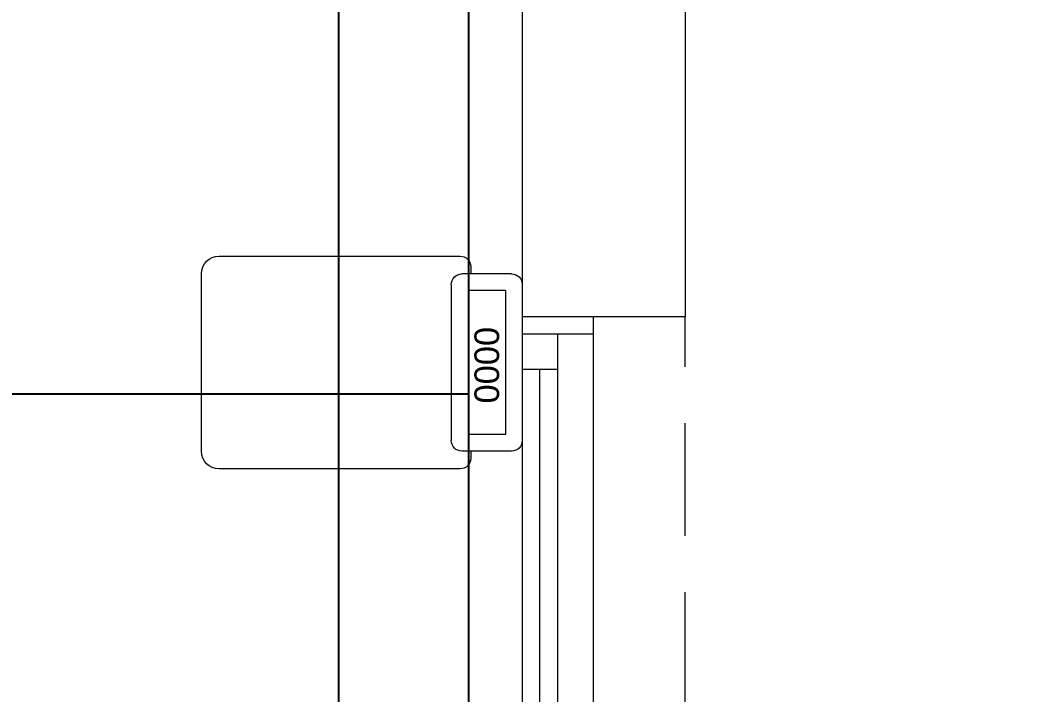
# Model space of a CAD drawing. Header units: inches. Extents: x -12418 to 183584, y -29325 to 19878.
# Drawn here: x 48109 to 49517, y -4623 to -3673 of the extents above; entities that cross this region are included whole.
import ezdxf
from ezdxf import colors
from ezdxf.entities.mleader import LeaderData, LeaderLine
from ezdxf.math import Vec2, Vec3

# ---------------------------------------------------------------- set-up
doc = ezdxf.new("R2010")
doc.units = ezdxf.units.IN
doc.header["$LTSCALE"] = 25
doc.header["$MEASUREMENT"] = 0
doc.linetypes.add('00-Ground Floor$0$HIDDEN', pattern=[9.525, 6.35, -3.175])
doc.linetypes.add('DASHDOT', pattern=[25.4, 12.7, -6.35, 0, -6.35])
doc.layers.get('0').update_dxf_attribs({"color": 8})
for name, color, linetype, lineweight in [('00-Ground Floor$0$Aluminum', 251, 'Continuous', 5), ('00-Ground Floor$0$LOADING', 253, 'Continuous', 5), ('00-Ground Floor$0$Proj', 251, 'Continuous', 5), ('00-Ground Floor$0$Walls', 251, 'Continuous', 5), ('E-LITE-CLNG-CNDT', 6, 'DASHDOT', 35), ('E-LITE-TEXT', 6, 'Continuous', 25)]:
    doc.layers.add(name, color=color, linetype=linetype, lineweight=lineweight)
doc.layers.add('00-Ground Floor$0$False Ceiling', color=251, linetype='Continuous')
doc.styles.add('00-Ground Floor$0$Standard', font='arial.ttf')
doc.styles.add('DC_Elc_Romans', font='elc_romans.shx', dxfattribs={"width": 0.7})

# ---------------------------------------------------------------- blocks, each defined once
blk = doc.blocks.new('00-Ground Floor$0$HF13461A-P')
at = {"layer": '00-Ground Floor$0$LOADING'}
for p, q in [((0.2579, 0.4503), (0.0379, 0.4503)), ((0.0229, 0.4353), (0.0229, 0.3653)), ((0.2493, 0.4266), (0.0466, 0.4266)), ((0.0466, 0.4266), (0.0466, 0.3739)), ((0.2493, 0.4266), (0.2493, 0.3739)), ((0.2729, 0.4353), (0.2729, 0.3653)), ((0.0229, 0.3778), (0.0129, 0.3778)), ((0.2493, 0.3739), (0.0466, 0.3739)), ((0.2829, 0.3778), (0.2729, 0.3778)), ((-0.0021, 0.3628), (-0.0021, 0.0228)), ((0.2979, 0.0228), (0.2979, 0.3628)), ((0.2579, 0.3503), (0.0379, 0.3503)), ((0.0229, -0.0022), (0.2729, -0.0022))]:
    blk.add_line(p, q, dxfattribs=at)
for centre, radius, start, end in [((0.0379, 0.4353), 0.015, 90, 180), ((0.2579, 0.4353), 0.015, 0, 90), ((0.0129, 0.3628), 0.015, 90, 180), ((0.2829, 0.3628), 0.015, 0, 90), ((0.0379, 0.3653), 0.015, 180, 270), ((0.2579, 0.3653), 0.015, 270, 0), ((0.0229, 0.0228), 0.025, 180, 270), ((0.2729, 0.0228), 0.025, 270, 0)]:
    blk.add_arc(centre, radius, start, end, dxfattribs=at)
at = {"layer": '00-Ground Floor$0$LOADING', "style": '00-Ground Floor$0$Standard'}
blk.add_text('0000', height=0.03477, dxfattribs=at).set_placement((0.0901, 0.3829))
blk = doc.blocks.new('00-Ground Floor$0$A$Ce9e1c4c3')
at = {"layer": '00-Ground Floor$0$False Ceiling', "color": 254, "linetype": 'Continuous'}
for p, q in [((-51440.6, -6847.4), (-51440.6, -2847.4)), ((-54641.5, -4200), (-51257.6, -4200))]:
    blk.add_line(p, q, dxfattribs=at)
at = {"layer": '00-Ground Floor$0$False Ceiling', "color": 254}
blk.add_line((-51257.6, -2847.4, 0), (-51257.6, -6847.4, 0), dxfattribs=at)
blk = doc.blocks.new('00-Ground Floor')
at = {"layer": '00-Ground Floor$0$Aluminum'}
for p, q in [((48817.9, -4090.8, 0), (48817.9, -5590.8, 0)), ((48917.9, -4090.8, 0), (48917.9, -5590.8, 0)), ((48917.9, -4115.8, 0), (48817.9, -4115.8, 0)), ((48867.9, -4115.8, 0), (48867.9, -5565.8, 0)), ((48867.9, -4165.8, 0), (48817.9, -4165.8, 0)), ((48842.9, -5515.8, 0), (48842.9, -4165.8, 0))]:
    blk.add_line(p, q, dxfattribs=at)
at = {"layer": '00-Ground Floor$0$Proj', "linetype": '00-Ground Floor$0$HIDDEN'}
blk.add_line((49047.9, -5590.8, 0), (49047.9, -4090.8, 0), dxfattribs=at)
at = {"layer": '00-Ground Floor$0$Walls'}
for p, q in [((49047.9, -2747.4, 0), (49047.9, -4090.8, 0)), ((48817.9, -2847.4, 0), (48817.9, -4090.8, 0)), ((48817.9, -4090.8, 0), (49047.9, -4090.8, 0))]:
    blk.add_line(p, q, dxfattribs=at)
at = {"layer": '00-Ground Floor$0$False Ceiling', "color": 254}
blk.add_blockref('00-Ground Floor$0$A$Ce9e1c4c3', (100000, 0), dxfattribs=at)
at = {"layer": '00-Ground Floor$0$LOADING', "lineweight": 0, "xscale": -1000, "yscale": 1000, "zscale": 1000, "rotation": 270}
blk.add_blockref('00-Ground Floor$0$HF13461A-P', (48367.6, -4303.7, 0), dxfattribs=at)
blk = doc.blocks.new('DC_Arrow-ArrowEllipse')
at = {"color": 0}
blk.add_ellipse((0, 0), major_axis=(0.4, 0), ratio=0.4, dxfattribs=at)
at = {"color": 0, "ltscale": 0.5}
blk.add_solid([(-1.4, 0.1667), (-0.4, 0), (-1.4, -0.1667)], dxfattribs=at)

msp = doc.modelspace()

# ---------------------------------------------------------------- block references
at = {"layer": 'E-LITE-CLNG-CNDT', "color": 1}
msp.add_blockref('00-Ground Floor', (0, 0), dxfattribs=at)

# ---------------------------------------------------------------- leaders
at = {"layer": 'E-LITE-TEXT'}
ml = msp.add_multileader_mtext('Standard', dxfattribs=at)
ml.set_content('U11 TO U20 DOWN FROM F1 ', color=256, style='DC_Elc_Romans')
ml.set_leader_properties(color=45)
ml.set_arrow_properties(name='DC_Arrow-ArrowEllipse')
ml.build(insert=Vec2(0, 0))
ml.multileader.update_dxf_attribs({"dogleg_length": 2, "arrow_head_size": 200, "scale": 100})
ctx = ml.context
ctx.base_point, ctx.scale, ctx.char_height, ctx.arrow_head_size, ctx.landing_gap_size, ctx.plane_origin = Vec3(23452.1, -3798.4, 0), 100, 200, 200, 200, Vec3(7708.7, -2720.8, 0)
notes = []
notes.append((ctx, [(0, (1, 1, 0), (23252.1, -3798.4, 0), (1, 0), 200, [(0, [(23296.8, -4422.8, 0)], 0, [])])]))
ctx.mtext.insert, ctx.mtext.width, ctx.mtext.flow_direction = Vec3(23652.1, -3698.4, 0), 1599.322, 5
for ctx, leaders in notes:
    for number, flags, end, landing, length, lines in leaders:
        leader = LeaderData()
        leader.index, (leader.has_last_leader_line, leader.has_dogleg_vector, leader.attachment_direction) = number, flags
        leader.last_leader_point, leader.dogleg_vector, leader.dogleg_length = Vec3(end), Vec3(landing), length
        for number, points, colour, breaks in lines:
            line = LeaderLine()
            line.index, line.vertices, line.color, line.breaks = number, Vec3.list(points), colors.encode_raw_color(colour), breaks
            leader.lines.append(line)
        ctx.leaders.append(leader)

doc.saveas('drawing.dxf')
